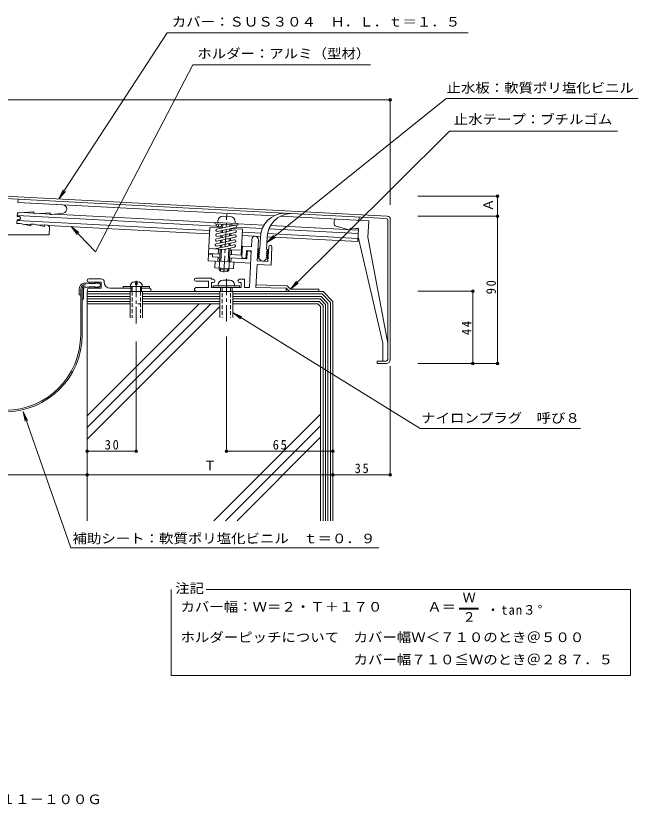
# Model space of a CAD drawing. Units: millimetres, scale not verified. Extents: x -285 to 337, y -270 to 212.
# Drawn here: x -42.5 to 337.4, y -269.5 to 212.4 of the extents above; entities that cross this region are included whole.
import ezdxf
from ezdxf.enums import TextEntityAlignment as Align

# ---------------------------------------------------------------- set-up
doc = ezdxf.new("R2010")
doc.units = ezdxf.units.MM
doc.header["$LTSCALE"] = 2
doc.header["$PDMODE"] = 32
doc.header["$PDSIZE"] = 1.6
doc.linetypes.add('CHAIN1', pattern=[8, 5, -1, 1, -1])
doc.linetypes.add('DASHED1', pattern=[1.8, 1.2, -0.6])
for name, color, linetype, lineweight in [('D-0', 3, 'Continuous', 9), ('D-1', 2, 'Continuous', 9), ('D-2', 4, 'Continuous', 9), ('D-3', 6, 'Continuous', 5), ('D-4', 7, 'Continuous', 9), ('D-5', 7, 'Continuous', 9)]:
    doc.layers.add(name, color=color, linetype=linetype, lineweight=lineweight)
doc.layers.add('F-5_F-5ﾚｲﾔ', color=2, linetype='Continuous')
doc.styles.add('ＭＳ ゴシック', font='')
doc.styles.get('ＭＳ ゴシック').set_extended_font_data('MS Gothic')

msp = doc.modelspace()

# ---------------------------------------------------------------- linework, layer by layer
at = {"layer": 'D-0'}
for p, q in [((184.169, 90.11), (-48.936, 102.326)), ((183.616, 88.636), (-48.936, 100.824)), ((184.564, 2.609), (184.564, 87.638)), ((186.064, 2.609), (186.064, 88.367)), ((178.064, 1.609), (178.064, 0.109)), ((183.564, 1.609), (178.064, 1.609)), ((183.564, 0.109), (178.064, 0.109))]:
    msp.add_line(p, q, dxfattribs=at)
for centre, radius, start, end in [((183.564, 87.638), 1, 0, 86.99922), ((184.064, 88.112), 2, 0, 86.99953), ((183.564, 2.609), 1, 270, 0), ((183.564, 2.609), 2.5, 270, 0)]:
    msp.add_arc(centre, radius, start, end, dxfattribs=at)
at = {"layer": 'D-1'}
for p, q in [((-41.041, 100.399), (-48.936, 100.813)), ((-41.041, 100.399), (-41.145, 98.413)), ((-41.145, 98.413), (-13.683, 96.974)), ((115.001, 90.241), (-41.143, 98.424)), ((-41.472, 92.171), (-41.59, 89.925)), ((-31.472, 91.909), (-38.112, 92.257)), ((-31.433, 92.647), (-31.485, 91.648)), ((-30.487, 91.596), (-31.485, 91.648)), ((-21.447, 92.123), (-30.487, 91.596)), ((-21.486, 91.385), (-28.126, 91.733)), ((-21.447, 92.123), (-21.499, 91.125)), ((-20.501, 91.072), (-13.486, 91.999)), ((-41.694, 87.927), (-41.812, 85.68)), ((63.251, 81.938), (-41.72, 87.439)), ((-40.403, 87.86), (-41.694, 87.927)), ((-40.298, 89.857), (-41.59, 89.925)), ((65.424, 84.828), (-41.562, 90.435)), ((-39.66, 88.529), (-40.403, 87.86)), ((-39.629, 89.114), (-40.298, 89.857)), ((-39.66, 88.529), (-39.629, 89.114)), ((-20.501, 91.072), (-21.499, 91.125)), ((63.434, 86.935), (-19.083, 91.26)), ((79.128, 86.112), (63.434, 86.935)), ((80.916, 87.228), (80.864, 86.23)), ((88.563, 89.832), (84.069, 90.067)), ((119.017, 90.03), (172.905, 87.206)), ((151.883, 87.327), (151.768, 85.132)), ((166.913, 87.52), (167.018, 89.506)), ((172.905, 87.206), (172.383, 77.24)), ((-39.815, 85.576), (-41.812, 85.68)), ((-33.336, 84.997), (-38.276, 85.256)), ((-31.327, 85.131), (-33.324, 85.236)), ((-24.848, 84.552), (-29.787, 84.811)), ((62.964, 79.95), (-22.611, 84.435)), ((-21.892, 83.635), (-22.154, 78.642)), ((75.87, 81.276), (63.173, 81.942)), ((79.945, 84.067), (65.498, 84.824)), ((75.952, 83.271), (75.115, 67.293)), ((82.942, 82.904), (75.952, 83.271)), ((79.086, 85.322), (79.139, 86.32)), ((93.067, 84.589), (79.086, 85.322)), ((93.119, 85.588), (79.139, 86.32)), ((91.387, 84.651), (80.245, 82.231)), ((80.518, 83.741), (82.98, 83.612)), ((91.706, 83.186), (80.564, 80.765)), ((82.942, 82.904), (83.058, 85.113)), ((83.748, 82.992), (83.857, 85.072)), ((88.048, 80.964), (88.123, 82.408)), ((88.205, 83.96), (88.251, 84.841)), ((88.858, 81.14), (88.934, 82.591)), ((95.925, 82.224), (88.934, 82.591)), ((89.015, 84.136), (89.05, 84.799)), ((91.402, 86.679), (91.349, 85.68)), ((108.039, 82.595), (92.115, 83.429)), ((93.067, 84.589), (93.119, 85.588)), ((109.005, 84.547), (93.109, 85.38)), ((95.925, 82.224), (95.088, 66.246)), ((166.495, 79.531), (112.034, 82.385)), ((166.6, 81.528), (112.999, 84.337)), ((152.499, 84.117), (160.7, 81.838)), ((161.606, 81.79), (161.66, 82.809)), ((166.233, 74.538), (166.653, 82.548)), ((-75.719, 78.642), (-22.154, 78.642)), ((63.068, 79.945), (62.964, 79.95)), ((75.765, 79.279), (63.068, 79.945)), ((91.073, 78.66), (79.931, 76.239)), ((91.23, 81.655), (80.088, 79.235)), ((91.392, 77.194), (80.25, 74.774)), ((91.549, 80.19), (80.407, 77.77)), ((82.624, 76.824), (82.699, 78.268)), ((82.781, 79.82), (82.856, 81.263)), ((83.434, 77), (83.51, 78.443)), ((83.591, 79.996), (83.667, 81.439)), ((87.891, 77.968), (87.967, 79.411)), ((88.701, 78.144), (88.777, 79.588)), ((106.948, 77.645), (95.715, 78.234)), ((107.176, 79.636), (95.82, 80.231)), ((166.233, 74.538), (110.943, 77.436)), ((166.338, 76.535), (111.171, 79.426)), ((166.391, 77.554), (181.564, 12.525)), ((172.383, 77.24), (184.564, 12.525)), ((90.759, 72.668), (78.926, 70.097)), ((90.916, 75.664), (79.774, 73.243)), ((91.235, 74.198), (80.093, 71.778)), ((82.467, 73.828), (82.543, 75.272)), ((83.12, 71.008), (83.196, 72.452)), ((83.277, 74.004), (83.353, 75.447)), ((87.577, 71.976), (87.653, 73.42)), ((87.734, 74.972), (87.81, 76.416)), ((88.387, 72.153), (88.463, 73.596)), ((88.544, 75.149), (88.62, 76.592)), ((101.367, 71.425), (101.603, 75.922)), ((104.917, 62.73), (105.597, 75.712)), ((84.618, 69.799), (75.272, 70.289)), ((81.106, 66.979), (81.263, 69.975)), ((81.608, 57.44), (82.262, 69.922)), ((82.31, 70.832), (82.386, 72.276)), ((82.669, 62.391), (83.061, 69.881)), ((91.078, 71.202), (84.618, 69.799)), ((87.063, 62.161), (87.495, 70.424)), ((87.6, 57.126), (88.306, 70.6)), ((95.244, 69.242), (88.254, 69.608)), ((89.095, 66.56), (89.253, 69.556)), ((95.547, 65.471), (95.874, 71.713)), ((101.367, 71.425), (95.874, 71.713)), ((98.044, 65.34), (98.24, 69.085)), ((101.236, 68.928), (98.24, 69.085)), ((98.478, 64.066), (98.674, 67.811)), ((101.236, 68.928), (100.065, 46.589)), ((105.207, 68.31), (104.915, 62.73)), ((111.406, 62.39), (111.877, 71.378)), ((113.294, 60.21), (113.874, 71.273)), ((75.088, 66.794), (74.879, 62.799)), ((77.585, 66.663), (75.088, 66.794)), ((82.105, 66.927), (75.115, 67.293)), ((77.585, 66.663), (77.507, 65.165)), ((81.002, 64.982), (77.507, 65.165)), ((80.871, 62.485), (81.002, 64.982)), ((82, 64.929), (81.002, 64.982)), ((95.973, 64.197), (87.992, 64.616)), ((95.087, 66.246), (88.097, 66.612)), ((88.86, 62.066), (88.991, 64.563)), ((98.478, 64.066), (95.981, 64.197)), ((111.406, 62.39), (104.915, 62.73)), ((79.123, 62.577), (78.914, 58.582)), ((90.398, 57.98), (78.914, 58.582)), ((82.459, 58.397), (82.365, 56.599)), ((86.853, 58.166), (86.759, 56.369)), ((90.608, 61.975), (90.398, 57.98)), ((104.808, 60.655), (104.071, 46.59)), ((113.294, 60.21), (104.808, 60.655)), ((82.365, 56.599), (81.608, 57.44)), ((87.6, 57.126), (81.608, 57.44)), ((86.759, 56.369), (82.365, 56.599)), ((86.759, 56.369), (87.6, 57.126)), ((9.564, 51.839), (2.064, 51.839)), ((9.564, 49.839), (2.064, 49.839)), ((9.564, 49.839), (9.564, 46.089)), ((11.564, 49.589), (11.564, 49.839)), ((31.964, 49.989), (30.164, 49.989)), ((77.064, 52.339), (67.564, 52.339)), ((75.064, 50.339), (67.564, 50.339)), ((77.064, 52.339), (77.064, 51.589)), ((77.064, 51.589), (78.064, 51.589)), ((77.064, 49.589), (78.064, 49.589)), ((77.064, 49.589), (77.064, 46.589)), ((84.064, 51.089), (88.064, 51.089)), ((94.064, 49.589), (95.064, 49.589)), ((95.064, 49.589), (95.064, 46.589)), ((2.064, 46.089), (9.564, 46.089)), ((39.064, 44.089), (2.064, 44.089)), ((15.064, 46.089), (28.514, 46.089)), ((23.064, 47.089), (23.064, 46.089)), ((39.064, 47.089), (23.064, 47.089)), ((28.514, 46.089), (23.064, 46.089)), ((34.864, 47.089), (27.264, 47.089)), ((27.264, 27.996), (27.264, 44.089)), ((27.814, 47.089), (27.814, 46.089)), ((27.814, 47.089), (27.814, 46.089)), ((27.814, 46.089), (27.814, 44.089)), ((28.514, 44.089), (28.514, 47.089)), ((33.614, 44.089), (33.614, 47.089)), ((39.064, 46.089), (33.614, 46.089)), ((33.614, 46.089), (39.064, 46.089)), ((34.314, 47.089), (34.314, 46.089)), ((34.864, 27.996), (34.864, 44.089)), ((39.064, 47.089), (39.064, 46.089)), ((95.064, 46.589), (77.064, 46.589)), ((94.064, 47.589), (78.064, 47.589)), ((78.064, 47.589), (78.064, 46.589)), ((81.064, 48.089), (81.064, 47.589)), ((82.064, 44.089), (82.064, 28.235)), ((82.564, 46.589), (82.564, 44.089)), ((83.564, 46.589), (83.564, 44.089)), ((88.564, 46.589), (88.564, 44.089)), ((89.564, 46.589), (89.564, 44.089)), ((90.064, 44.089), (90.064, 28.235)), ((91.064, 48.089), (91.064, 47.589)), ((94.064, 47.589), (94.064, 46.589)), ((97.064, 46.589), (100.065, 46.589)), ((122.564, 46.089), (104.093, 46.589)), ((123.202, 47.572), (104.15, 48.088)), ((122.564, 44.089), (122.564, 46.089)), ((122.564, 46.089), (124.564, 44.089)), ((123.202, 47.572), (125.185, 45.589)), ((181.564, 12.525), (181.564, 1.609))]:
    msp.add_line(p, q, dxfattribs=at)
at = {"layer": 'D-1', "linetype": 'CHAIN1'}
for p, q in [((84.549, 55.814), (86.411, 91.338)), ((31.064, 50.636), (31.064, 23.655)), ((86.064, 51.838), (86.064, 23.655))]:
    msp.add_line(p, q, dxfattribs=at)
at = {"layer": 'D-1', "linetype": 'DASHED1'}
for p, q in [((30.568, 49.505), (30.568, 48.355)), ((30.568, 48.355), (31.56, 48.355)), ((31.56, 49.505), (31.56, 48.355)), ((28.514, 44.089), (28.514, 27.996)), ((33.614, 44.089), (33.614, 27.996)), ((83.564, 46.589), (83.564, 28.235)), ((88.564, 46.589), (88.564, 28.235))]:
    msp.add_line(p, q, dxfattribs=at)
at = {"layer": 'D-1'}
for points in [[(-31.433, 92.647), (-40.473, 92.119), (-41.472, 92.171)], [(-33.324, 85.236), (-33.376, 84.237), (-39.815, 85.576)], [(-24.835, 84.791), (-24.888, 83.792), (-31.327, 85.131)], [(-21.892, 83.635), (-22.838, 84.686), (-24.835, 84.791)], [(166.653, 82.548), (164.996, 82.634), (161.66, 82.809)], [(100.844, 61.438), (87.946, 62.115), (74.879, 62.799)], [(75.064, 50.339), (75.064, 46.589), (67.814, 46.589)], [(94.064, 51.589), (97.064, 51.589), (97.064, 46.589)], [(34.314, 47.089), (34.314, 46.089), (34.314, 44.089)], [(142.564, 44.089), (142.564, 45.589), (125.185, 45.589)]]:
    msp.add_lwpolyline(points, dxfattribs=at)
msp.add_circle((80.562, 84.494), 0.75, dxfattribs=at)
for centre, radius, start, end in [((-13.813, 94.477), 2.5, 277.52177, 86.99968), ((83.912, 87.071), 3, 87.00008, 177.00008), ((88.406, 86.836), 3, 357.00008, 87.00008), ((152.882, 87.275), 1, 87.00079, 177.00082), ((80.405, 81.498), 0.75, 102.25658, 282.25417), ((91.547, 83.919), 0.75, 282.25417, 102.25658), ((152.766, 85.08), 1, 176.99939, 254.47154), ((80.248, 78.502), 0.75, 102.25417, 282.25658), ((91.233, 77.927), 0.75, 282.24306, 102.26526), ((91.39, 80.923), 0.75, 282.25658, 102.25417), ((103.6, 75.817), 2, 357.00079, 176.99785), ((79.934, 72.511), 0.75, 102.25658, 282.25417), ((80.091, 75.506), 0.75, 102.24306, 282.26526), ((90.919, 71.935), 0.75, 282.25673, 102.25417), ((91.075, 74.931), 0.75, 282.25417, 102.25658), ((112.876, 71.325), 1, 357.00087, 177.00087), ((99.922, 67.745), 1.25, 357.00089, 177.00089), ((96.796, 65.406), 1.25, 177.00082, 357.00089), ((2.064, 50.839), 1, 90, 270), ((9.564, 49.839), 2, 0, 90), ((15.064, 49.589), 3.5, 180, 270), ((30.164, 47.089), 2.9, 90, 180), ((31.964, 47.089), 2.9, 0, 90), ((67.564, 51.339), 1, 90, 270), ((78.064, 50.589), 1, 270, 90), ((84.064, 48.089), 3, 90, 180), ((88.064, 48.089), 3, 0, 90), ((94.064, 50.589), 1, 90, 270), ((2.064, 45.089), 1, 90, 270), ((39.064, 45.089), 1, 270, 90), ((67.814, 45.339), 1.25, 90, 270)]:
    msp.add_arc(centre, radius, start, end, dxfattribs=at)
at = {"layer": 'D-1', "linetype": 'DASHED1'}
for centre, start, end in [((30.068, 49.505), 0, 104.41449), ((32.06, 49.505), 75.58551, 180)]:
    msp.add_arc(centre, 0.5, start, end, dxfattribs=at)
at = {"layer": 'D-2'}
for p, q in [((106.551, 70.076), (106.936, 77.407)), ((110.546, 69.867), (110.93, 77.198)), ((105.172, 67.645), (106.421, 67.58)), ((106.355, 66.331), (105.172, 67.645)), ((105.238, 68.893), (106.486, 68.828)), ((106.421, 67.58), (105.238, 68.893)), ((105.303, 70.142), (106.551, 70.076)), ((106.486, 68.828), (105.303, 70.142)), ((110.415, 67.37), (111.729, 68.553)), ((110.481, 68.619), (111.794, 69.802)), ((111.729, 68.553), (110.481, 68.619)), ((111.794, 69.802), (110.546, 69.867)), ((106.779, 63.219), (105.042, 65.149)), ((106.29, 65.083), (105.042, 65.149)), ((105.107, 66.397), (106.355, 66.331)), ((106.29, 65.083), (105.107, 66.397)), ((109.603, 63.071), (111.533, 64.808)), ((110.284, 64.874), (111.598, 66.057)), ((110.284, 64.874), (111.533, 64.808)), ((110.35, 66.122), (111.663, 67.305)), ((111.598, 66.057), (110.35, 66.122)), ((111.663, 67.305), (110.415, 67.37)), ((2.064, 49.209), (-0.821, 49.209)), ((5.689, 48.959), (2.314, 48.959)), ((5.689, 49.839), (5.689, 48.959)), ((6.689, 48.959), (5.689, 49.839)), ((6.689, 49.839), (6.689, 48.959)), ((7.689, 48.959), (6.689, 49.839)), ((7.689, 49.839), (9.564, 47.964)), ((7.689, 49.839), (7.689, 48.959)), ((-3.735, 45.514), (-3.735, 41.994)), ((-2.836, 17.685), (-2.836, 45.514)), ((-1.936, 45.514), (-1.936, 17.685)), ((-1.136, 39.514), (-1.136, 45.514)), ((2.064, 46.714), (0.064, 46.714)), ((5.689, 46.969), (2.314, 46.969)), ((5.689, 46.089), (5.689, 46.969)), ((6.689, 46.969), (5.689, 46.089)), ((6.689, 46.089), (6.689, 46.969)), ((7.689, 46.969), (6.689, 46.089)), ((9.564, 47.964), (7.689, 46.089)), ((7.689, 46.089), (7.689, 46.969)), ((-2.836, 41.994), (-3.735, 41.994)), ((-1.136, 39.514), (-1.936, 39.514))]:
    msp.add_line(p, q, dxfattribs=at)
for centre, radius, start, end in [((121.932, 76.938), 15, 92.86528, 178.20569), ((125.926, 76.728), 15, 92.86548, 178.20567), ((108.265, 64.558), 2, 221.9998, 311.9998), ((0.064, 45.514), 3.8, 103.46919, 180), ((0.064, 45.514), 2.9, 90, 180), ((2.064, 48.959), 0.25, 0, 90), ((0.064, 45.514), 2, 90, 180), ((0.064, 45.514), 1.2, 90, 180), ((2.064, 46.969), 0.25, 270, 0), ((-48.936, 17.685), 46.1, 270, 0), ((-48.936, 17.685), 47, 270, 0)]:
    msp.add_arc(centre, radius, start, end, dxfattribs=at)
at = {"layer": 'D-3'}
for p, q in [((1.064, 44.089), (1.064, -95.911)), ((31.064, 44.089), (1.064, 44.089)), ((145.064, 44.089), (31.064, 44.089)), ((145.064, 44.089), (151.064, 38.089)), ((27.264, 42.589), (1.064, 42.589)), ((27.264, 41.089), (1.064, 41.089)), ((27.264, 39.589), (1.064, 39.589)), ((82.064, 42.589), (34.864, 42.589)), ((82.064, 41.089), (34.864, 41.089)), ((82.064, 39.589), (34.864, 39.589)), ((144.443, 42.589), (90.064, 42.589)), ((143.821, 41.089), (90.064, 41.089)), ((143.2, 39.589), (90.064, 39.589)), ((143.2, 39.589), (146.564, 36.225)), ((143.821, 41.089), (148.064, 36.846)), ((144.443, 42.589), (149.564, 37.468)), ((27.264, 38.089), (1.064, 38.089)), ((1.064, -38.934), (76.587, 36.589)), ((1.064, -31.863), (69.516, 36.589)), ((27.264, 36.589), (1.064, 36.589)), ((1.064, -46.005), (82.064, 34.995)), ((33.614, 36.589), (32.064, 36.589)), ((82.064, 38.089), (34.864, 38.089)), ((82.064, 36.589), (34.864, 36.589)), ((142.579, 38.089), (90.064, 38.089)), ((141.957, 36.589), (90.064, 36.589)), ((141.957, 36.589), (143.564, 34.982)), ((142.579, 38.089), (145.064, 35.604)), ((143.564, 34.982), (143.564, -95.911)), ((145.064, 35.604), (145.064, -95.911)), ((146.564, 36.225), (146.564, -95.911)), ((148.064, 36.846), (148.064, -95.911)), ((149.564, 37.468), (149.564, -95.911)), ((151.064, 38.089), (151.064, -95.911)), ((78.438, -95.911), (143.564, -30.784)), ((85.509, -95.911), (143.564, -37.855)), ((92.58, -95.911), (143.564, -44.926))]:
    msp.add_line(p, q, dxfattribs=at)
at = {"layer": 'D-4'}
for p, q in [((50.012, 201.991), (-16.101, 100.696)), ((50.012, 201.991), (233.642, 201.991)), ((65.558, 182.559), (173.907, 182.559)), ((-283.936, 161.082), (186.064, 161.082)), ((220.173, 161.938), (110.726, 73.933)), ((186.064, 161.682), (186.064, 96.922)), ((220.173, 161.938), (337.373, 161.938)), ((222.3, 142.033), (125.185, 45.589)), ((222.3, 142.033), (324.764, 142.033)), ((-16.101, 100.696), (-13.506, 106.106)), ((-16.101, 100.696), (-12.194, 105.25)), ((-8.646, 83.779), (-3.966, 80.025)), ((-8.646, 83.779), (-5.097, 78.942)), ((204.341, -39.496), (90.057, 31.191)), ((90.057, 31.191), (95.528, 28.727)), ((90.057, 31.191), (94.704, 27.395)), ((186.064, -68.452), (186.064, -1.391)), ((-38.051, -29.261), (-36.699, -35.107)), ((204.341, -39.496), (302.073, -39.496)), ((-283.936, -67.852), (151.064, -67.852)), ((151.064, -67.852), (186.064, -67.852)), ((-8.821, -112.478), (179.113, -112.478)), ((73.63, -137.787), (332.592, -137.787)), ((332.592, -190.326), (332.592, -137.787)), ((228.207, -149.201), (239.81, -149.201)), ((228.207, -149.391), (239.81, -149.391)), ((228.207, -149.581), (239.81, -149.581)), ((228.207, -149.772), (239.81, -149.772))]:
    msp.add_line(p, q, dxfattribs=at)
for points in [[(65.558, 182.559), (6.22, 68.259), (-8.646, 83.779)], [(1.064, -53.449), (31.064, -53.449), (31.064, 13.655)], [(-8.821, -112.478), (-38.051, -29.261), (-35.232, -34.558)], [(52.431, -137.787), (52.431, -190.326), (332.592, -190.326)]]:
    msp.add_lwpolyline(points, dxfattribs=at)
for p in [(186.064, 161.082), (1.064, -53.449), (31.064, -53.449), (151.064, -67.852), (186.064, -67.852)]:
    msp.add_point(p, dxfattribs=at)
at = {"layer": 'D-5'}
for p, q in [((251.592, 102.326), (202.885, 102.326)), ((251.592, 102.326), (251.592, 0.109)), ((202.885, 90.01), (252.192, 90.01)), ((110.726, 73.933), (114.872, 78.271)), ((110.726, 73.933), (115.853, 77.05)), ((125.185, 45.589), (128.854, 50.337)), ((125.185, 45.589), (129.958, 49.225)), ((236.488, 44.22), (202.885, 44.22)), ((236.488, 0.109), (236.488, 44.22)), ((86.064, -53.013), (86.064, 16.624)), ((202.885, 0.109), (252.192, 0.109)), ((151.064, -53.013), (151.064, -54.049)), ((86.064, -53.449), (151.064, -53.449)), ((1.064, -67.852), (1.064, -68.452)), ((151.064, -67.852), (151.064, -68.452))]:
    msp.add_line(p, q, dxfattribs=at)
for p in [(251.592, 102.326), (251.592, 90.01), (236.488, 44.22), (236.488, 0.109), (251.592, 0.109), (86.064, -53.449), (151.064, -53.449), (1.064, -67.852), (151.064, -67.852)]:
    msp.add_point(p, dxfattribs=at)

# ---------------------------------------------------------------- texts
at = {"layer": 'D-4', "color": 2, "style": 'ＭＳ ゴシック', "width": 1.1}
for s, p in [('カバー：ＳＵＳ３０４\u3000Ｈ．Ｌ．ｔ＝１．５', (52.726, 204.11)), ('ホルダー：アルミ（型材）', (68.272, 184.678)), ('止水板：軟質ポリ塩化ビニル', (220.36, 163.734)), ('止水テープ：ブチルゴム', (224.788, 144.522)), ('ナイロンプラグ\u3000呼び８', (204.933, -37.802)), ('補助シート：軟質ポリ塩化ビニル\u3000ｔ＝０．９', (-7.858, -111.361)), ('注記', (54.821, -141.793)), ('カバー幅：Ｗ＝２・Ｔ＋１７０', (58.051, -153.069)), ('Ａ＝', (208.666, -153.078)), ('ホルダーピッチについて\u3000カバー幅Ｗ＜７１０のとき＠５００', (58.051, -171.684)), ('\u3000\u3000\u3000\u3000\u3000\u3000\u3000\u3000\u3000\u3000\u3000\u3000カバー幅７１０≦Ｗのとき＠２８７．５', (58.051, -185.298))]:
    msp.add_text(s, height=5.865, dxfattribs=at).set_placement(p, align=Align.BOTTOM_LEFT)
at = {"layer": 'D-4', "color": 2, "style": 'ＭＳ ゴシック'}
for s, p in [('Ｗ', (230.213, -147.419)), ('２', (230.213, -159.276))]:
    msp.add_text(s, height=5.865, dxfattribs=at).set_placement(p, align=Align.BOTTOM_LEFT)
at = {"layer": 'D-4', "color": 2, "char_height": 5.865, "attachment_point": 7, "style": 'ＭＳ ゴシック'}
for s, insert in [('\\T1.27;\\W0.95;30', (11.814, -52.449)), ('\\T1.27;\\W0.95;35', (164.314, -66.852)), ('\\T1.17;\\W0.95;・tan３°', (244.923, -153.32))]:
    msp.add_mtext(s, dxfattribs=dict(at, insert=insert))
at = {"layer": 'D-5', "color": 2, "style": 'ＭＳ ゴシック'}
msp.add_text('Ａ', height=5.865, rotation=90, dxfattribs=at).set_placement((250.581, 92.909), align=Align.BOTTOM_LEFT)
msp.add_text('Ｔ', height=5.865, dxfattribs=at).set_placement((72.064, -66.852), align=Align.BOTTOM_LEFT)
at = {"layer": 'D-5', "color": 2, "char_height": 5.865, "attachment_point": 7, "style": 'ＭＳ ゴシック'}
for s, insert, rotation in [('\\T1.27;\\W0.95;90', (250.592, 42.412), 90), ('\\T1.27;\\W0.95;44', (235.488, 17.483), 90), ('\\T1.27;\\W0.95;65', (114.314, -52.449), 0.001)]:
    msp.add_mtext(s, dxfattribs=dict(at, insert=insert, rotation=rotation))
at = {"layer": 'F-5_F-5ﾚｲﾔ', "style": 'ＭＳ ゴシック', "width": 1.1}
msp.add_text('屋根－屋根\u3000ＳＸ１１－１００Ｇ', height=5.865, dxfattribs=at).set_placement((-122, -270.622), align=Align.BOTTOM_LEFT)

doc.saveas('drawing.dxf')
